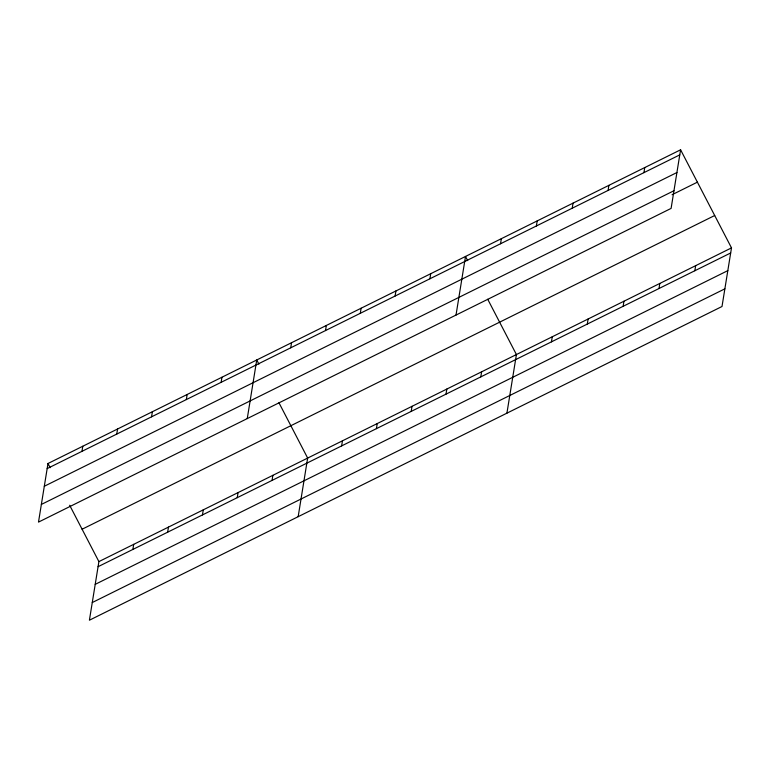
<?xml version="1.0" encoding="UTF-8"?>
<svg xmlns="http://www.w3.org/2000/svg" width="770" height="770" viewBox="0 0 770 770"><rect width="100%" height="100%" fill="white"/><g stroke="black" fill="none" stroke-linecap="round" stroke-linejoin="round"><path stroke-width="1.16" d="M47.99 463.502L38.5 522.108L671.103 208.401L680.593 149.794L47.99 463.502L50.156 467.679M81.957 451.336L82.785 446.244M116.751 434.078L117.579 428.996M69.656 505.255L98.897 561.6L89.407 620.206L722.01 306.498L731.5 247.892L680.593 149.794M151.546 416.83L152.373 411.738M132.863 549.434L133.691 544.342M186.34 399.572L187.168 394.481M167.658 532.176L168.486 527.094M221.134 382.324L221.962 377.233M202.452 514.928L203.28 509.836M247.257 418.591L256.747 359.975L258.922 364.152M237.247 497.67L238.074 492.579M290.723 347.809L291.541 342.727M272.041 480.422L272.869 475.331M325.517 330.561L326.336 325.469M298.163 516.689L307.654 458.073L278.961 402.768M360.302 313.303L361.13 308.212M341.63 445.907L342.448 440.825M395.097 296.046L395.924 290.964M376.414 428.659L377.242 423.567M429.891 278.798L430.719 273.706M411.209 411.401L412.037 406.31M456.013 315.065L465.513 256.449L467.679 260.626M446.003 394.144L446.831 389.062M500.529 243.763L501.357 238.671M480.798 376.896L481.625 371.804M536.382 225.985L537.2 220.894M506.92 413.163L516.42 354.547L487.718 299.251M572.226 208.208L573.053 203.116M551.435 341.861L552.263 336.769M608.079 190.431L608.897 185.349M587.289 324.083L588.107 319.001M643.922 172.653L644.75 167.571M623.132 306.306L623.96 301.224M658.985 288.529L659.803 283.447M694.829 270.751L695.657 265.669M47.172 468.593L679.766 154.876M44.304 486.255L676.907 172.538M41.359 504.446L673.962 190.739M672.085 194.714L697.389 182.163M82.101 529.231L714.704 215.513M98.897 561.6L731.5 247.892M98.079 566.691L730.672 252.974M95.211 584.353L727.814 270.636M92.265 602.544L724.868 288.837"/></g></svg>
